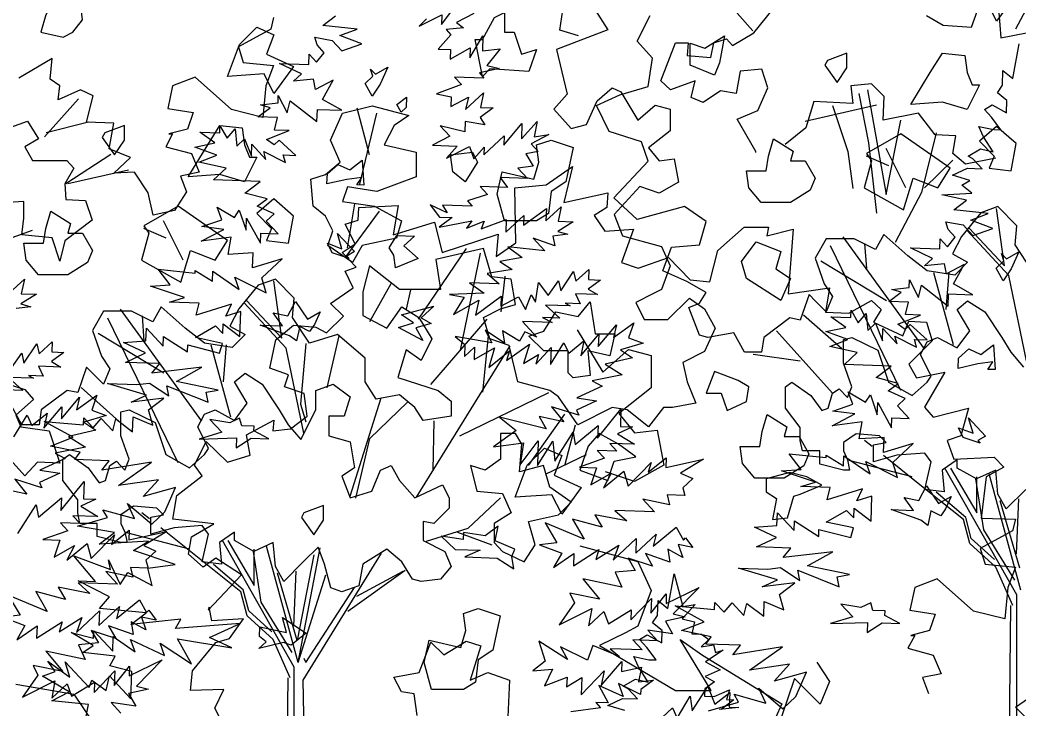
# Model space of a CAD drawing. Header units: inches. Extents: x -11 to 128, y 7 to 56.
# Drawn here: x 53.3418 to 53.8244, y 23.3811 to 23.7142 of the extents above; entities that cross this region are included whole.
import ezdxf

# ---------------------------------------------------------------- set-up
doc = ezdxf.new("R2010")
doc.units = ezdxf.units.IN
doc.header["$MEASUREMENT"] = 0
doc.layers.add('CAY', color=94, linetype='Continuous')
doc.layers.add('CAY-3', color=61, linetype='Continuous')
picture_1 = doc.add_image_def('image1.jpg', size_in_pixel=(1680, 1093))

# ---------------------------------------------------------------- blocks, each defined once
blk = doc.blocks.new('A$C76451831')
at = {"layer": 'CAY'}
for p, q in [((4659.2, 1730), (4666, 1767.4)), ((4666, 1767.4), (4675.2, 1732.1)), ((4648.1, 1722.6), (4648.6, 1738.5)), ((4648.6, 1738.5), (4659.2, 1730)), ((4688.4, 1734.4), (4674.7, 1719)), ((4675.2, 1732.1), (4688.4, 1734.4)), ((4642.8, 1714.7), (4648.1, 1722.6)), ((4653, 1706.2), (4642.8, 1714.7)), ((4674.7, 1719), (4687.7, 1715.8)), ((4687.7, 1715.8), (4685, 1702.8)), ((4628.6, 1696.6), (4636.9, 1701.7)), ((4636.9, 1701.7), (4652.5, 1693)), ((4652.5, 1693), (4653, 1706.2)), ((4685, 1702.8), (4695.4, 1702.4)), ((4695.4, 1702.4), (4703.4, 1696.7)), ((4636.5, 1688.1), (4628.6, 1696.6)), ((4646.4, 1674.6), (4636.5, 1688.1)), ((4703.4, 1696.7), (4694.9, 1688.8)), ((4694.9, 1688.8), (4708.2, 1691.1)), ((4708.2, 1691.1), (4710.6, 1682.8)), ((4627.6, 1667.1), (4622.5, 1678.2)), ((4622.5, 1678.2), (4638.7, 1674.9)), ((4718.8, 1685.3), (4699.8, 1672.8)), ((4710.6, 1682.8), (4718.8, 1685.3)), ((4637.9, 1650.9), (4627.6, 1667.1)), ((4638.7, 1674.9), (4646.4, 1674.6)), ((4699.8, 1672.8), (4715.4, 1664.1)), ((4715.4, 1664.1), (4699.3, 1656.9)), ((4699.3, 1656.9), (4709.5, 1651.1)), ((3957.4, 1648.4), (4019.9, 1637.7)), ((4611, 1646.4), (4624.4, 1654.1)), ((4616.3, 1643.5), (4611, 1646.4)), ((4624.4, 1654.1), (4637.9, 1650.9)), ((4709.5, 1651.1), (4698.8, 1643.4)), ((4019.9, 1637.7), (4040.5, 1607.1)), ((4626.4, 1632.7), (4616.3, 1643.5)), ((4698.8, 1643.4), (4698.5, 1635.7)), ((4698.5, 1635.7), (4708.9, 1635.3)), ((4708.9, 1635.3), (4725.5, 1642.4)), ((4725.5, 1642.4), (4722.4, 1632.1)), ((4594.4, 1625.7), (4610.5, 1633.3)), ((4612.8, 1620.1), (4594.4, 1625.7)), ((4610.5, 1633.3), (4626.4, 1632.7)), ((4730.1, 1631.8), (4716.6, 1621.4)), ((4722.4, 1632.1), (4730.1, 1631.8)), ((4956.7, 1149.9), (4984.6, 1105.9)), ((5142, 1102.7), (5170.5, 1138.5)), ((5404.6, 1138.5), (5407.8, 1097.4)), ((5327.6, 1121.6), (5345.5, 1111.1)), ((5376.1, 1109), (5382.5, 1126.9)), ((5345.5, 1111.1), (5376.1, 1109)), ((4984.6, 1105.9), (4929.6, 1084.7)), ((5118.8, 1089), (5142, 1102.7)), ((5407.8, 1097.4), (5435.2, 1102.7)), ((5057.6, 1092.1), (5071.3, 1092.1)), ((5071.3, 1092.1), (5070.3, 1078.4)), ((5095.6, 1076.3), (5098.8, 1092.1)), ((5098.8, 1092.1), (5112.5, 1096.3)), ((5112.5, 1096.3), (5118.8, 1089)), ((5420.6, 1053.6), (5427.3, 1091)), ((4929.6, 1084.7), (4941, 1036.7)), ((5070.3, 1078.4), (5095.6, 1076.3)), ((5409.5, 1046.3), (5410, 1062.2)), ((5410, 1062.2), (5420.6, 1053.6)), ((4973.2, 1029.6), (4989.3, 1043.4)), ((4989.3, 1043.4), (4998.7, 1039.1)), ((5268.6, 1047.8), (5246.4, 1045.7)), ((5246.4, 1045.7), (5248.5, 1026.7)), ((5282.3, 1034.1), (5268.6, 1047.8)), ((5404.2, 1038.3), (5409.5, 1046.3)), ((4941, 1036.7), (4926.8, 1020.6)), ((4998.7, 1039.1), (5017.2, 1008.8)), ((5281.2, 1008.8), (5282.3, 1034.1)), ((5414.3, 1029.8), (5404.2, 1038.3)), ((4728.3, 971.5), (4715.1, 1021.6)), ((4961.8, 1004.1), (4973.2, 1029.6)), ((5017.2, 1008.8), (5035.7, 1024.9)), ((5035.7, 1024.9), (5051.8, 1020.6)), ((5273.8, 1025), (5197.2, 1007.3)), ((5206.3, 1028.8), (5197.9, 1000.4)), ((5248.5, 1026.7), (5206.3, 1028.8)), ((5390, 1020.2), (5398.3, 1025.4)), ((5398.3, 1025.4), (5413.9, 1016.7)), ((5413.9, 1016.7), (5414.3, 1029.8)), ((4717.8, 939.8), (4736.3, 1016.3)), ((4926.8, 1020.6), (4945.3, 999.7)), ((5051.8, 1020.6), (5051.8, 997.4)), ((5319.2, 1016.2), (5281.2, 1008.8)), ((5337.1, 993), (5319.2, 1016.2)), ((5397.8, 1011.8), (5390, 1020.2)), ((5407.8, 998.3), (5397.8, 1011.8)), ((4945.3, 999.7), (4961.8, 1004.1)), ((5197.9, 1000.4), (5175.7, 982.4)), ((5389, 990.8), (5383.9, 1001.9)), ((5383.9, 1001.9), (5400.1, 998.6)), ((5051.8, 997.4), (5028.6, 978.9)), ((5359.3, 991.9), (5337.1, 993)), ((5356.1, 972.9), (5359.3, 991.9)), ((5399.3, 974.6), (5389, 990.8)), ((5400.1, 998.6), (5407.8, 998.3)), ((5028.6, 978.9), (5040, 965.1)), ((5369.8, 961.3), (5356.1, 972.9)), ((5372.4, 970.1), (5385.8, 977.8)), ((5377.7, 967.2), (5372.4, 970.1)), ((5385.8, 977.8), (5399.3, 974.6)), ((5040, 965.1), (5056.1, 967.1)), ((5056.1, 967.1), (5060.8, 941.9)), ((5355.8, 949.4), (5371.9, 957)), ((5402.5, 967.7), (5369.8, 961.3)), ((5371.9, 957), (5387.7, 956.4)), ((5387.7, 956.4), (5377.7, 967.2)), ((5374.2, 943.7), (5355.8, 949.4)), ((5019.2, 937.2), (4991.7, 907.3)), ((5040, 930.1), (5019.2, 937.2)), ((5060.8, 941.9), (5040, 930.1)), ((5365.8, 938.6), (5374.2, 943.7)), ((5376.4, 930.1), (5365.8, 938.6)), ((5344.2, 928.5), (5376.4, 930.1)), ((5370.7, 922.5), (5344.2, 928.5)), ((4704.6, 871.1), (4712.5, 918.7)), ((5357.2, 912.1), (5370.7, 922.5)), ((4701.9, 860.6), (4738.9, 910.7)), ((4991.7, 907.3), (5000.7, 884.1)), ((5394.2, 908.1), (5357.2, 912.1)), ((5375.4, 901.1), (5394.2, 908.1)), ((2027.8, 857.9), (2006.6, 900.2)), ((4527.8, 857.9), (4506.6, 900.2)), ((5351, 891), (5348.6, 899.3)), ((5348.6, 899.3), (5367.1, 895.9)), ((5367.1, 895.9), (5377.5, 884.7)), ((5399.1, 892.1), (5375.4, 901.1)), ((2009.3, 881.7), (1985.5, 892.2)), ((4509.3, 881.7), (4485.5, 892.2)), ((5000.7, 884.1), (5042.4, 872.7)), ((5350.4, 872.5), (5358.4, 882.6)), ((5358.4, 882.6), (5351, 891)), ((5377.5, 884.7), (5399.1, 892.1)), ((5042.4, 872.7), (5051.8, 851.9)), ((5310.5, 871.2), (5342.1, 870.1)), ((5334.1, 859.9), (5310.5, 871.2)), ((5342.1, 870.1), (5342.5, 880.9)), ((5342.5, 880.9), (5350.4, 872.5)), ((4781, 794.5), (4832.5, 870.4)), ((4850.9, 870.4), (4799.8, 858.6)), ((4826.2, 761), (4847.8, 865.6)), ((4860, 840.1), (4850.9, 870.4)), ((4728.3, 851.9), (4721.2, 824)), ((4760.5, 826.3), (4728.3, 851.9)), ((4799.8, 858.6), (4804.6, 826.3)), ((5051.8, 851.9), (5042.4, 826.3)), ((5325.6, 852), (5334.1, 859.9)), ((5347, 854), (5325.6, 852)), ((5349.4, 843.1), (5347, 854)), ((5368.3, 853.3), (5349.4, 843.1)), ((5356.7, 832.4), (5368.3, 853.3)), ((4880.8, 837.7), (4860, 840.1)), ((4870.1, 802.5), (4874.1, 840.9)), ((2134, 774), (2125.3, 835.7)), ((4608.4, 831), (4587.6, 805.5)), ((4626.9, 837.7), (4608.4, 831)), ((4634, 774), (4625.3, 835.7)), ((4647.3, 816.9), (4626.9, 837.7)), ((4728.6, 791.9), (4751.7, 832.8)), ((4885.5, 810.2), (4880.8, 837.7)), ((5290.3, 826.5), (5309, 828.6)), ((5309, 828.6), (5309.3, 836.7)), ((5309.3, 836.7), (5319, 817.8)), ((5319, 817.8), (5322.2, 830.9)), ((5322.2, 830.9), (5350.9, 808.5)), ((5377.6, 820.8), (5356.7, 832.4)), ((4721.2, 824), (4721.2, 798.4)), ((4804.6, 826.3), (4760.5, 826.3)), ((4768, 805.1), (4772.9, 825.9)), ((5033.3, 821.6), (5014.8, 812.5)), ((5042.4, 826.3), (5033.3, 821.6)), ((5287.1, 813.5), (5300.6, 823.4)), ((5300.6, 823.4), (5290.3, 826.5)), ((5350.9, 808.5), (5351.3, 821.7)), ((5351.3, 821.7), (5377.6, 820.8)), ((2138.7, 763.4), (2093.5, 812.2)), ((2095.8, 814.5), (2134, 774)), ((4504.2, 807.8), (4495.2, 791.7)), ((4529.8, 784.6), (4504.2, 807.8)), ((4638.7, 763.4), (4593.5, 812.2)), ((4595.8, 814.5), (4634, 774)), ((4645.4, 796.4), (4647.3, 816.9)), ((4746.8, 784.6), (4762.9, 807.8)), ((4762.9, 807.8), (4781.4, 796.4)), ((4869.4, 805.5), (4885.5, 810.2)), ((5014.8, 812.5), (5023.9, 794.1)), ((5049.4, 794.1), (5072.6, 816.9)), ((5072.6, 816.9), (5088.7, 805.5)), ((5308.4, 812.7), (5287.1, 813.5)), ((5305.2, 799.3), (5308.4, 812.7)), ((2047.7, 684.5), (1960.2, 805.1)), ((1985.8, 770.9), (1983.8, 797.9)), ((4442.1, 803.1), (4430.3, 782.3)), ((4472, 803.1), (4442.1, 803.1)), ((4547.7, 684.5), (4460.2, 805.1)), ((4495.2, 791.7), (4472, 803.1)), ((4485.8, 770.9), (4483.8, 797.9)), ((4587.6, 805.5), (4578.1, 787)), ((4663.8, 768.5), (4645.4, 796.4)), ((4721.2, 798.4), (4746.8, 784.6)), ((4781.4, 796.4), (4795.5, 773.2)), ((4850.9, 796.4), (4869.4, 805.5)), ((4857.6, 773.2), (4850.9, 796.4)), ((5088.7, 805.5), (5100.1, 784.6)), ((5240.9, 785.6), (5224.9, 797.1)), ((5224.9, 797.1), (5246.2, 796.3)), ((5246.2, 796.3), (5246.5, 804)), ((5246.5, 804), (5254.2, 790.6)), ((5254.2, 790.6), (5262.7, 800.7)), ((5262.7, 800.7), (5264.7, 782.1)), ((5296.7, 789.1), (5321.1, 798.7)), ((5321.1, 798.7), (5305.2, 799.3)), ((2022.3, 639.8), (1946.8, 795.6)), ((4522.3, 639.8), (4446.8, 795.6)), ((4578.1, 787), (4594.3, 777.9)), ((4794.3, 724.1), (4854.9, 794.5)), ((5023.9, 794.1), (5049.4, 794.1)), ((5219.4, 781), (5240.9, 785.6)), ((5264.7, 782.1), (5272.7, 790)), ((5272.7, 790), (5280.2, 771.1)), ((5304.7, 783.4), (5296.7, 789.1)), ((5310.3, 788.7), (5304.7, 783.4)), ((5328.3, 772.2), (5310.3, 788.7)), ((2007, 736.3), (1936.2, 779.1)), ((4430.3, 782.3), (4439.8, 754.7)), ((4507, 736.3), (4436.2, 779.1)), ((4550.6, 768.5), (4529.8, 784.6)), ((4594.3, 777.9), (4580.5, 763.8)), ((4693.7, 777.9), (4663.8, 768.5)), ((4682.7, 720.5), (4695.7, 776.4)), ((4723.6, 752.4), (4693.7, 777.9)), ((4850.1, 715.8), (4856.4, 776.4)), ((4951.7, 782.9), (4979.4, 737.5)), ((5100.1, 784.6), (5088.7, 759.5)), ((5243.1, 772.4), (5219.4, 781)), ((5280.2, 771.1), (5280.7, 784.3)), ((5280.7, 784.3), (5296, 767.8)), ((5296, 767.8), (5293.5, 776.1)), ((5293.5, 776.1), (5317.1, 764.4)), ((2079.1, 689), (2057.9, 766.3)), ((2071.1, 726.8), (2074.5, 766.9)), ((2157.5, 671.8), (2138.7, 763.4)), ((4580.5, 763.8), (4550.6, 768.5)), ((4579.1, 689), (4557.9, 766.3)), ((4571.1, 726.8), (4574.5, 766.9)), ((4657.5, 671.8), (4638.7, 763.4)), ((4659.9, 768.1), (4654, 702.8)), ((4778.7, 602.9), (4879.6, 765.8)), ((4795.5, 773.2), (4783.7, 750)), ((4878.5, 766.1), (4857.6, 773.2)), ((4887.9, 726.8), (4878.5, 766.1)), ((5223.8, 764.9), (5243.1, 772.4)), ((5253, 758.5), (5223.8, 764.9)), ((5314.7, 772.6), (5328.3, 772.2)), ((5317.1, 764.4), (5314.7, 772.6)), ((4439.8, 754.7), (4448.8, 741)), ((4767.6, 761.4), (4758.6, 731.5)), ((4783.7, 750), (4767.6, 761.4)), ((4979.4, 737.5), (5007.1, 761.7)), ((5007.1, 761.7), (5031.3, 755.2)), ((5031.3, 755.2), (5031.3, 720.4)), ((5088.7, 759.5), (5065.6, 747.7)), ((5239.5, 745.8), (5253, 758.5)), ((4423.7, 742.9), (4414.2, 715.4)), ((4430.3, 736.3), (4423.7, 742.9)), ((4723.6, 726.8), (4723.6, 752.4)), ((5065.6, 747.7), (5070.3, 726.8)), ((5289.7, 744), (5239.5, 745.8)), ((5273.4, 731.5), (5289.7, 744)), ((4442.1, 724.5), (4430.3, 736.3)), ((4448.8, 741), (4442.1, 724.5)), ((4758.6, 731.5), (4802.2, 717.8)), ((5297.2, 725.2), (5273.4, 731.5)), ((1958.8, 684.4), (1917.8, 720.8)), ((4458.8, 684.4), (4417.8, 720.8)), ((4735.4, 708.3), (4723.6, 726.8)), ((4922.5, 717.8), (4887.9, 726.8)), ((5070.3, 726.8), (5079.3, 704)), ((5286.5, 717.4), (5297.2, 725.2)), ((4402.8, 717.8), (4374.9, 696.9)), ((4414.2, 715.4), (4402.8, 717.8)), ((4707.6, 603.7), (4740.9, 709.9)), ((4760.5, 713.1), (4735.4, 708.3)), ((4777, 699.3), (4760.5, 713.1)), ((4802.2, 717.8), (4816, 706)), ((4825.4, 669), (4921.3, 715.4)), ((4931.5, 710.7), (4922.5, 717.8)), ((4952.3, 680.8), (4931.5, 710.7)), ((5031.3, 720.4), (4996.5, 692.7)), ((5248.4, 702.9), (5243.4, 716.2)), ((5243.4, 716.2), (5262.1, 705.1)), ((5262.1, 705.1), (5267.3, 713.1)), ((5267.3, 713.1), (5274.7, 691.5)), ((5304.8, 709.1), (5286.5, 717.4)), ((1948.8, 636.8), (1888.7, 704)), ((4354.1, 680.8), (4342.7, 701.7)), ((4654, 702.8), (4659.9, 684)), ((4728.7, 665.9), (4769.2, 705.2)), ((4786.1, 685.5), (4777, 699.3)), ((4816, 706), (4816, 689.9)), ((4989.3, 699.3), (4952.3, 680.8)), ((5005.4, 696.9), (4989.3, 699.3)), ((5044.7, 699.3), (5028.6, 678.5)), ((5054.2, 699.3), (5044.7, 699.3)), ((5079.3, 704), (5054.2, 699.3)), ((5226.8, 695.5), (5248.4, 702.9)), ((5274.7, 691.5), (5275.2, 704.7)), ((5275.2, 704.7), (5290.1, 677.4)), ((5296.4, 701.2), (5304.8, 709.1)), ((5309, 687.6), (5296.4, 701.2)), ((4374.9, 696.9), (4372.6, 680.8)), ((4816, 689.9), (4786.1, 685.5)), ((4899.3, 636.8), (4938.6, 692.2)), ((4996.5, 692.7), (5013.6, 672)), ((5028.6, 678.5), (5005.4, 696.9)), ((5226.3, 679.6), (5250.7, 692.4)), ((5250.7, 692.4), (5226.8, 695.5)), ((5290.1, 677.4), (5290.5, 688.3)), ((5290.5, 688.3), (5309, 687.6)), ((1914.2, 671.4), (1863.5, 678.5)), ((4372.6, 680.8), (4354.1, 680.8)), ((4796.7, 631.7), (4797.9, 685.1)), ((4938.6, 636.8), (4950, 680.8)), ((5258.6, 683.9), (5226.3, 679.6)), ((5255.2, 665.5), (5258.6, 683.9)), ((5013.6, 672), (5037.8, 675)), ((5037.8, 675), (5044.9, 637.2)), ((5282, 667.2), (5255.2, 665.5)), ((5281.5, 650.9), (5282, 667.2)), ((4713.4, 601.8), (4728.7, 665.9)), ((5313.5, 660.7), (5281.5, 650.9)), ((5291.5, 640.2), (5313.5, 660.7)), ((4917.8, 627.7), (4961.8, 648.6)), ((5179.9, 649.5), (5219.6, 645.4)), ((5192.9, 632.7), (5179.9, 649.5)), ((5219.6, 645.4), (5219.7, 648.1)), ((5219.7, 648.1), (5238.4, 636.6)), ((5238.4, 636.6), (5238.7, 647.4)), ((5238.7, 647.4), (5267.1, 627.9)), ((5044.9, 637.2), (5013.6, 619.5)), ((5262.5, 641.2), (5296.4, 624.1)), ((5267.1, 627.9), (5262.5, 641.2)), ((5296.4, 624.1), (5291.5, 640.2)), ((5013.6, 619.5), (4982.4, 630.1)), ((5171.6, 631.2), (5192.9, 632.7)), ((5208.3, 619), (5171.6, 631.2)), ((5192.3, 614.2), (5208.3, 619)), ((5224, 613.1), (5192.3, 614.2)), ((5220.8, 600), (5224, 613.1)), ((4834.4, 569.5), (4869.4, 602.2)), ((5258.8, 611.8), (5220.8, 600)), ((5252.9, 598.9), (5258.8, 611.8)), ((5268.9, 603.8), (5252.9, 598.9)), ((5268, 577.1), (5268.9, 603.8)), ((1991.5, 579.5), (1983.4, 586)), ((4491.5, 579.5), (4483.4, 586)), ((5166.8, 572.4), (5167.3, 586)), ((5167.3, 586), (5185.2, 566.8)), ((5219.9, 576), (5241.7, 588.4)), ((5241.7, 588.4), (5249.5, 580.4)), ((5249.5, 580.4), (5249.9, 590.8)), ((5249.9, 590.8), (5268, 577.1)), ((5142.7, 570.6), (5166.8, 572.4)), ((5166.3, 559.3), (5142.7, 570.6)), ((5185.2, 566.8), (5185.5, 577.2)), ((5185.5, 577.2), (5211.7, 560.4)), ((5249.2, 569.6), (5219.9, 576)), ((2034.5, 546.7), (1966.9, 564.4)), ((2041.2, 539.6), (2003.7, 569.7)), ((4534.5, 546.7), (4466.9, 564.4)), ((4541.2, 539.6), (4503.7, 569.7)), ((4789.6, 555.4), (4834.4, 569.5)), ((4823, 565.2), (4860, 551.4)), ((5144.7, 549.2), (5166.3, 559.3)), ((5211.7, 560.4), (5212, 568.1)), ((5212, 568.1), (5246.1, 559.2)), ((5246.1, 559.2), (5249.2, 569.6)), ((2147.3, 419.7), (2069.9, 556)), ((2075.8, 556.2), (2104.1, 507.8)), ((2151.6, 424.8), (2117.3, 549.9)), ((4647.3, 419.7), (4569.9, 556)), ((4575.8, 556.2), (4604.1, 507.8)), ((4651.6, 424.8), (4617.3, 549.9)), ((5181.8, 547.9), (5144.7, 549.2)), ((2089.9, 500.7), (2041.2, 539.6)), ((2102.9, 544.4), (2111.2, 489.7)), ((2104.1, 507.8), (2104.1, 546.7)), ((4589.9, 500.7), (4541.2, 539.6)), ((4602.9, 544.4), (4611.2, 489.7)), ((4604.1, 507.8), (4604.1, 546.7)), ((4668.2, 540.8), (4650.5, 448.4)), ((4651.6, 424.8), (4675, 548.1)), ((4656.8, 405.9), (4741.3, 542.4)), ((5173.3, 537.8), (5181.8, 547.9)), ((5227, 544), (5173.3, 537.8)), ((5199.7, 528.7), (5227, 544)), ((2092.3, 503.1), (2060.4, 530.2)), ((4592.3, 503.1), (4560.4, 530.2)), ((5157, 525.2), (5170.6, 527)), ((5170.6, 527), (5191.5, 513.1)), ((5244.7, 519.4), (5199.7, 528.7)), ((2150.5, 448.4), (2129.2, 520.8)), ((2146.9, 463.7), (2149.3, 523.1)), ((4650.5, 448.4), (4629.2, 520.8)), ((4646.9, 463.7), (4649.3, 523.1)), ((4651.6, 424.8), (4681.2, 519.2)), ((4705.1, 479.9), (4766.8, 524.3)), ((4714.5, 496), (4764.5, 523.1)), ((5125.3, 526.3), (5157, 525.2)), ((5167.5, 513.9), (5125.3, 526.3)), ((5189.1, 524.1), (5233.8, 506.2)), ((5191.5, 513.1), (5189.1, 524.1)), ((5231.5, 517.1), (5244.7, 519.4)), ((5233.8, 506.2), (5231.5, 517.1)), ((4659.9, 424.8), (4712.2, 505.4)), ((5150.9, 506.4), (5167.5, 513.9)), ((5185.9, 510.6), (5150.9, 506.4)), ((5169.6, 498), (5185.9, 510.6)), ((2096.6, 475.1), (2089.9, 500.7)), ((2098.2, 480.3), (2092.3, 503.1)), ((4596.6, 475.1), (4589.9, 500.7)), ((4598.2, 480.3), (4592.3, 503.1)), ((5174, 481.5), (5169.6, 498)), ((2111.2, 489.7), (2144.6, 435.4)), ((4611.2, 489.7), (4644.6, 435.4)), ((5057.3, 485.6), (5099.7, 481.8)), ((5088.4, 468.6), (5057.3, 485.6)), ((5099.7, 481.8), (5100, 489.5)), ((5100, 489.5), (5110.1, 478.8)), ((5110.1, 478.8), (5118.6, 488.9)), ((5118.6, 488.9), (5131.2, 475.3)), ((5131.2, 475.3), (5134.4, 488.3)), ((5134.4, 488.3), (5152.5, 474.6)), ((5152.5, 474.6), (5153.1, 490.4)), ((5153.1, 490.4), (5174, 481.5)), ((2124.5, 449.6), (2096.6, 475.1)), ((2123.3, 457.8), (2098.2, 480.3)), ((4624.5, 449.6), (4596.6, 475.1)), ((4623.3, 457.8), (4598.2, 480.3)), ((5064.1, 459.1), (5088.4, 468.6)), ((5096, 452.5), (5064.1, 459.1)), ((5090.3, 444.6), (5096, 452.5)), ((2143, 408.3), (2124.5, 449.6)), ((4643, 408.3), (4624.5, 449.6)), ((5062.5, 449.6), (5086.7, 432.5)), ((5127.4, 443.3), (5090.3, 444.6)), ((5119.3, 433.1), (5127.4, 443.3)), ((5172.7, 441.7), (5119.3, 433.1)), ((5137.3, 416.6), (5172.7, 441.7)), ((2147.3, 135.4), (2147.3, 419.7)), ((4647.3, 135.4), (4647.3, 419.7)), ((4657.5, 429.5), (4659.9, 424.8)), ((5180.2, 422.8), (5137.3, 416.6)), ((5163.7, 404.8), (5180.2, 422.8)), ((5198.4, 414.5), (5163.7, 404.8)), ((5187.1, 388.1), (5198.4, 414.5)), ((2138.3, 140.1), (2140.6, 408.3)), ((4638.3, 140.1), (4640.6, 408.3)), ((4661.5, 135.4), (4656.8, 405.9)), ((5120.6, 390.5), (5154.7, 381.1)), ((5125.3, 382.1), (5120.6, 390.5)), ((5154.7, 381.1), (5147.1, 397.2)), ((5147.1, 397.2), (5173, 375)), ((5173, 375), (5187.1, 388.1)), ((5093.2, 372.8), (5125.3, 382.1)), ((5171.9, 380.3), (5154.8, 342.6))]:
    blk.add_line(p, q, dxfattribs=at)
for points in [[(4177, 1612.3), (4171.7, 1622.9), (4181.2, 1642.9), (4145.3, 1641.9), (4147.4, 1663), (4172.8, 1693.5), (4187.5, 1697.8), (4202.3, 1718.9), (4168.5, 1716.7), (4165.4, 1731.5), (4164.3, 1728.3), (4200.2, 1766.3), (4172.8, 1784.2), (4159, 1774.7), (4143.2, 1788.5), (4146.4, 1807.4), (4170.6, 1821.2), (4126.4, 1826.4), (4130.6, 1851.7), (4158, 1872.8), (4149.6, 1884.4), (4162.2, 1909.7), (4185.4, 1887.6), (4209.7, 1895), (4205.5, 1917.1), (4235, 1933), (4233.9, 1921.4), (4252.9, 1923.5), (4270.8, 1937.2), (4267.7, 1961.4), (4246.6, 1968.8), (4250.8, 1981.5), (4230.8, 1988.9), (4237.1, 2019.4), (4256.1, 2035.3), (4280.3, 2033.1), (4291.9, 2026.8), (4309.9, 2044.7), (4296.2, 2058.5), (4320.4, 2075.3), (4312, 2093.3), (4323.6, 2097.5), (4308.8, 2113.3), (4322.5, 2122.8), (4312, 2143.9), (4325.7, 2148.1), (4326.7, 2161.8), (4368.9, 2163.9), (4363.7, 2132.3), (4408, 2146), (4416.4, 2113.3), (4476.5, 2133.3), (4474.4, 2109.1), (4495.5, 2123.9), (4494.4, 2182.9), (4528.2, 2186.1), (4556.7, 2206.1), (4547.2, 2167.1), (4594.6, 2177.6), (4593.6, 2161.8), (4579.9, 2153.4), (4591.5, 2136.5), (4622.1, 2138.6), (4609.4, 2102.8), (4627.3, 2096.4), (4660, 2108), (4683.2, 2083.8), (4704.3, 2081.7), (4712.8, 2115.4), (4741.2, 2140.7), (4767.6, 2140.7), (4765.5, 2131.2), (4794, 2138.6), (4788.7, 2069), (4833, 2075.3), (4828.8, 2049), (4854.1, 2047.9), (4878.3, 2061.6), (4888.9, 2052.1), (4880.5, 2038.4), (4912.1, 2023.7), (4918.4, 2039.5), (4937.4, 2038.4), (4943.7, 2018.4), (4918.4, 1993.1), (4926.9, 1978.3), (4957.4, 1984.6), (4935.3, 1946.7), (4944.8, 1936.1), (4982.8, 1945.6), (4974.3, 1916.1), (4959.6, 1910.8), (4966.9, 1890.8), (5010.2, 1892.9), (5020.7, 1882.3), (5001.7, 1871.8), (4996.5, 1827.5), (5033.4, 1826.4), (5030.2, 1813.8), (4995.4, 1794.8), (5000.7, 1777.9), (5033.4, 1774.7), (5024.9, 1752.6), (5021.8, 1718.9), (4988, 1727.3), (4949, 1762.1), (4924.8, 1752.6), (4919.5, 1728.3), (4946.9, 1724.1), (4940.6, 1706.2), (4920.5, 1700.9), (4924.8, 1700.9), (4917.4, 1687.2), (4944.8, 1679.8), (4953.2, 1659.8), (4933.2, 1655.6), (4939.5, 1638.7)], [(4953.2, 1099.5), (4933.2, 1105.8), (4937.4, 1134.3)], [(5047.1, 1610), (5033.4, 1623.7), (5057.6, 1640.6)], [(1347.4, 1041.4), (1344.2, 1028.7), (1309.4, 1009.8), (1314.7, 992.9), (1347.4, 989.7), (1338.9, 967.6), (1335.8, 933.8), (1302, 942.3), (1263, 977.1), (1238.7, 967.6), (1233.4, 943.3), (1260.9, 939.1), (1254.5, 921.2), (1234.5, 915.9), (1238.7, 915.9), (1231.3, 902.2), (1258.8, 894.8), (1267.2, 874.8), (1247.2, 870.5), (1253.5, 853.7)], [(2163.8, 768.5), (2145.4, 796.4), (2147.3, 816.9), (2126.9, 837.7), (2108.4, 831), (2087.6, 805.5), (2078.1, 787), (2094.3, 777.9), (2080.5, 763.8), (2050.6, 768.5), (2029.8, 784.6), (2004.2, 807.8), (1995.2, 791.7), (1972, 803.1), (1942.1, 803.1), (1930.3, 782.3), (1939.8, 754.7), (1948.8, 741), (1942.1, 724.5), (1930.3, 736.3), (1923.7, 742.9), (1914.2, 715.4), (1902.8, 717.8), (1874.9, 696.9), (1872.6, 680.8), (1854.1, 680.8), (1842.7, 701.7), (1814.8, 696.9), (1805.7, 699.3), (1794.3, 729.2), (1805.7, 733.9), (1812.8, 745.3), (1792, 757.1), (1766.4, 768.5), (1775.5, 794.1), (1805.7, 796.4), (1812.8, 821.6), (1789.6, 837.7), (1738.5, 824), (1713.4, 847.2), (1750.3, 886.5), (1743.2, 907.3), (1708.6, 918.7), (1694.9, 946.6), (1720, 958), (1750.3, 967.1), (1755, 997.4), (1738.5, 1015.9), (1752.7, 1043.4)], [(1144.9, 285.2), (1148.2, 301.4), (1108.5, 305.5), (1127.4, 315.3), (1098.5, 332.2), (1112.3, 337.1), (1104.5, 348.3), (1127.9, 331.1), (1123.1, 347.6), (1148.9, 320), (1151.8, 327.6), (1167.3, 316.6), (1170.6, 332.4), (1193.7, 307.5), (1194.8, 337), (1171, 343.2), (1176.8, 353.5), (1142, 357.4), (1153.2, 365.2), (1129.6, 379.1), (1153.4, 372.9), (1153.7, 381), (1174.2, 359), (1174.8, 374.8), (1198.2, 358.2), (1193.2, 371.5), (1229.8, 354.3), (1225.3, 367.6), (1258.9, 345.2), (1244, 372.4), (1302.2, 362.7), (1278.5, 373.9), (1311.2, 388.7), (1241.7, 383.4), (1247.5, 393.6), (1193.8, 387.8), (1210.1, 400.4), (1160, 404.8), (1170.8, 417.6), (1137, 434.6), (1155.6, 434), (1132.5, 461.5), (1171.9, 447), (1169.5, 457.5), (1182.2, 430.8), (1190.3, 443.7), (1216.6, 429.6), (1211.8, 448.3), (1241.4, 452.3), (1196.6, 467.5), (1212.8, 477.3), (1159.7, 474.2), (1176, 486.8), (1136.3, 493.6), (1168.4, 502.9), (1163.7, 511.2), (1197.8, 501.9), (1190.2, 518), (1216.2, 495.8), (1230.2, 508.9), (1241.6, 535.3), (1206.8, 525.6), (1223.3, 543.6), (1180.5, 537.4), (1215.8, 562.4), (1162.5, 553.9), (1170.5, 564), (1133.4, 565.3), (1139.1, 573.3), (1107.2, 579.8), (1131.5, 589.4), (1100.4, 606.4), (1142.9, 602.6), (1143.1, 610.3), (1153.2, 599.5), (1161.7, 609.7), (1174.4, 596.1), (1177.5, 609.1), (1195.6, 595.3), (1196.2, 611.2), (1217.2, 602.3), (1212.8, 618.8), (1229.1, 631.3), (1194, 627.1), (1210.6, 634.7), (1168.4, 647.1), (1200.1, 646), (1213.8, 647.7), (1234.6, 633.9), (1232.3, 644.8), (1276.9, 627), (1274.6, 637.9), (1287.8, 640.2), (1242.8, 649.4), (1270.1, 664.8), (1216.4, 658.5), (1224.9, 668.7), (1187.8, 670), (1209.5, 680.1), (1185.8, 691.3), (1209.9, 693.2), (1210.4, 706.8), (1228.3, 687.6), (1228.7, 698), (1254.8, 681.2), (1255.1, 688.9), (1289.2, 680), (1292.3, 690.3), (1263.1, 696.8), (1284.8, 709.2), (1292.7, 701.2), (1293, 711.6), (1311.1, 697.8), (1312.1, 724.6), (1296, 719.7), (1301.9, 732.6), (1263.9, 720.8), (1267.1, 733.8), (1235.4, 734.9), (1251.4, 739.8), (1214.7, 752), (1236, 753.5), (1223, 770.3), (1262.8, 766.2), (1262.9, 768.9), (1281.5, 757.4), (1281.9, 768.2), (1310.2, 748.6), (1305.7, 761.9), (1339.5, 744.9), (1334.6, 760.9), (1356.7, 781.5), (1324.6, 771.7), (1325.2, 788), (1298.4, 786.2), (1301.7, 804.7), (1269.4, 800.4), (1293.9, 813.1), (1270, 816.2), (1291.5, 823.6), (1286.5, 837), (1305.2, 825.9), (1310.4, 833.9), (1317.9, 812.3), (1318.3, 825.4), (1333.2, 798.2), (1333.6, 809), (1352.2, 808.4), (1339.5, 822), (1347.9, 829.8), (1329.6, 838.2), (1340.3, 846), (1316.5, 852.2), (1332.8, 864.8), (1282.6, 866.6), (1296.2, 879.2), (1266.9, 885.7), (1286.2, 893.2), (1262.5, 901.7), (1284, 906.4), (1268.1, 917.8), (1289.3, 917.1), (1289.6, 924.8), (1297.3, 911.4), (1305.8, 921.5), (1307.9, 902.9), (1315.9, 910.7), (1323.4, 891.9), (1323.8, 905), (1339.1, 888.6), (1336.7, 896.9), (1360.3, 885.2), (1357.8, 893.4), (1371.4, 892.9), (1353.4, 909.4), (1347.8, 904.2), (1339.8, 909.9), (1364.2, 919.5), (1348.4, 920), (1351.5, 933.5), (1330.3, 934.3), (1343.8, 944.2), (1333.4, 947.3), (1352.1, 949.4), (1352.4, 957.5), (1362.1, 938.6), (1365.3, 951.6), (1394, 929.3), (1394.4, 942.4), (1420.7, 941.5), (1399.8, 953.1), (1411.4, 974), (1392.5, 963.8), (1390.1, 974.8), (1368.8, 972.8), (1377.2, 980.7), (1353.6, 991.9), (1385.3, 990.8), (1385.6, 1001.7), (1393.5, 993.3), (1401.6, 1003.4), (1394.2, 1011.8), (1391.7, 1020.1), (1410.2, 1016.7), (1420.7, 1005.5), (1442.2, 1012.9), (1418.5, 1021.8), (1437.3, 1028.9), (1400.3, 1032.9), (1413.8, 1043.3)], [(1512, 1039.9), (1504.1, 1032), (1528.5, 1044.3), (1528.1, 1033.9), (1547.6, 1060)], [(1563, 1045.8), (1544.1, 1036.1), (1551.6, 1030.3), (1532.9, 1028.3), (1538.2, 1022.7), (1524.5, 1007.3), (1537.6, 1006.8), (1537.3, 996.4), (1559, 1008.8), (1558.6, 997.9), (1572.6, 1021.5), (1572, 1005.6), (1591.1, 1007.7), (1576.9, 989.6), (1590.4, 986.4), (1568.9, 981.7), (1573.7, 976.1), (1542, 977.2), (1549.5, 969.2), (1522.8, 959.3), (1538.6, 956), (1538.2, 945.6), (1557.1, 955.4), (1554, 942.3), (1573.2, 960.2), (1569.9, 944.5), (1583.5, 944), (1569.5, 933.6), (1574.7, 925.7), (1553.5, 929.2), (1553.1, 918.3), (1526.6, 924.7), (1537.1, 913.4), (1518.2, 903.7), (1544.9, 902.7), (1533.5, 890), (1558, 902.3), (1563, 889), (1573.8, 901.7), (1573.5, 893.6), (1595.6, 914.1), (1595.2, 903.7), (1614.6, 927.1), (1614, 910.8), (1631, 929.2), (1627.7, 913), (1643.6, 915.2), (1624.7, 905.4), (1632.1, 897), (1618.9, 894.7), (1626.6, 881.3), (1610.2, 879.2), (1620.7, 867.9), (1591.3, 868.9), (1599.1, 858.2), (1569.6, 859.3), (1577.5, 850.8), (1556, 843.9), (1561.2, 838.3), (1529.1, 839.4), (1534.2, 831), (1515.9, 839.8), (1525.9, 826.3), (1539.5, 825.9), (1525.5, 815.5), (1560.6, 822.4), (1554.9, 814.4), (1573.8, 821.9), (1570.8, 813.9), (1597.8, 823.8), (1597.4, 810.2), (1616.6, 828.2), (1616.2, 817.7), (1640.9, 835.5), (1640.4, 822.3), (1656.8, 837.6), (1653.5, 821.9), (1669.8, 821.3), (1653.1, 811), (1663.9, 807.9), (1648, 805.8), (1649.9, 795.3), (1626.6, 803.8), (1639.3, 790.2), (1599.5, 794.3), (1615, 782.9), (1590.8, 778.7), (1604.1, 770.1), (1577.2, 765.6), (1590, 754.7), (1558.3, 755.8), (1573.8, 744.4), (1536.6, 743), (1552.3, 740.2), (1540.8, 721.6), (1568.1, 736.9), (1564.8, 720.7), (1592.2, 741.1), (1591.9, 730.6), (1610.8, 740.4), (1618.5, 727), (1624.5, 742.7), (1629.2, 734.8), (1632.6, 756), (1643, 742), (1654, 757.9), (1656.3, 747), (1670.2, 767.8), (1672.6, 757.3), (1686.6, 770), (1686.2, 759.1), (1699.3, 758.6), (1685.9, 748.7), (1696.1, 742.9), (1672.1, 743.7), (1677.2, 733.1), (1661.3, 733.7), (1666.6, 730.8), (1639.9, 731.7), (1655.3, 717.6), (1636.8, 718.2), (1647, 712.9), (1615.3, 714), (1630.6, 697.1), (1617.6, 703), (1611.9, 692.8), (1593.7, 703.8), (1595.9, 690.6), (1575.1, 704.5), (1582.3, 691.1), (1542.7, 697.9), (1553.3, 689.4), (1552.8, 676.3), (1563.6, 686.3), (1563.1, 673.2), (1584.9, 685.6), (1579.1, 664.5), (1601.1, 682.3), (1598, 672), (1622.6, 689.7), (1616.4, 668.6), (1632.6, 678.5), (1629.6, 668.1), (1646.1, 686.1), (1645.4, 667.6), (1659.8, 691.1), (1664.9, 680), (1681.2, 693.1), (1677.9, 676.9), (1697.3, 700.2), (1696.8, 687.1), (1716.2, 710.4), (1713, 696.9), (1734.9, 712.5), (1729.3, 696.4), (1745, 690.8), (1720.7, 683.5), (1733.6, 674.9), (1704.3, 668.2), (1722.5, 656.7), (1690.1, 650.1), (1700.8, 644.3), (1673.6, 631.7), (1694.8, 628.7), (1673.2, 618.6), (1675.7, 613), (1646.5, 622.2), (1659.6, 605.9), (1633, 611.8), (1640.7, 598.4), (1590.4, 611), (1608.5, 596.8), (1583.9, 579.1), (1616.2, 583.4), (1612.6, 559.5), (1632.1, 585.5), (1631.2, 558.8), (1648, 585), (1649.9, 563.6), (1669.6, 594.7), (1671.9, 581.4), (1696.6, 601.9), (1696.1, 588.3), (1721.2, 619.6), (1720.6, 601), (1733.7, 600.6), (1717.6, 593), (1735.8, 581.9), (1709.1, 582.8), (1716.9, 574.4), (1695.7, 575.2), (1703.5, 566.7), (1676.5, 557.2), (1695, 556.6), (1688.9, 538.2), (1710.7, 550.6), (1702.4, 535), (1724.3, 552.8), (1728.8, 536.8), (1753.7, 562.3), (1750.6, 551.9), (1769.7, 567.1), (1769.3, 556.7), (1810, 565.7), (1785.4, 550.7), (1798.4, 544.8), (1787.6, 534.8), (1790, 526.5), (1771, 527.2), (1773.4, 516.7), (1744.6, 522.7), (1757.2, 509.1), (1714.7, 510.6), (1727.4, 499.2), (1693.2, 505.9), (1700.9, 492.5), (1669.1, 501.3), (1681.4, 479.5), (1639.5, 497.3), (1652.3, 475.6), (1633.6, 473.5), (1657.4, 464.5), (1648.7, 449), (1670.5, 464.1), (1670, 450.9), (1697.4, 468.6), (1694.3, 457.8), (1718.8, 473.3), (1712.8, 457.1), (1737.7, 480.3), (1737.1, 464.5), (1759.1, 485), (1755.9, 472), (1780.7, 492.4), (1788.3, 478.5), (1790.7, 481.2), (1798.5, 470.5), (1782.7, 473.7), (1787.7, 460), (1771.7, 468.7), (1773.9, 455), (1747.5, 464.1), (1755.2, 450.7), (1728.8, 459.3), (1736.5, 445.9), (1715.1, 443.9), (1722.2, 427.8), (1680, 437), (1698.2, 415), (1666.3, 421.6), (1671.3, 411), (1654.7, 387.5), (1689.7, 404.9), (1686.3, 386.4), (1702.7, 401.7), (1707.7, 388.4), (1732.3, 403.4), (1731.9, 392.6), (1754, 415.8), (1753.4, 400), (1770, 420.7), (1769.7, 410.3), (1805.2, 427.6), (1777.4, 399.1), (1790.4, 396), (1769, 391.3), (1776.7, 377.8), (1750.1, 381.5), (1760.6, 370.2), (1733.8, 371.2), (1743.9, 360.4), (1709.5, 361.6), (1719.6, 353.1), (1691, 365), (1685, 349.3), (1656.1, 363.5), (1663.8, 350.1), (1632.7, 369.7), (1639.7, 348.2), (1626.2, 337.8), (1647.6, 339.7), (1638.8, 321.5), (1663.1, 331), (1662.7, 320.6), (1679, 330.5), (1678.3, 311.9), (1703.2, 337.8), (1700, 322), (1722.2, 348), (1721.8, 337.1), (1743.2, 341.8), (1740, 326.1), (1756.3, 327.8), (1742.4, 317.8), (1742.2, 312.4), (1718.6, 324.1), (1723.6, 310.3), (1697.2, 322.1), (1707.5, 303.2), (1694.3, 303.7), (1699.1, 298), (1667.2, 293.7)], [(1754.6, 277.5), (1776.6, 298.1), (1781.7, 287), (1795.6, 310.5), (1797.8, 294.6), (1814.6, 320.8), (1822.1, 301.9), (1838.4, 314.5), (1837.8, 298.6), (1848.2, 298.3), (1826.8, 296.3)], [(4340.4, 822.3), (4356.8, 837.6), (4353.5, 821.9), (4369.8, 821.3), (4353.1, 811), (4363.9, 807.9), (4348, 805.8)], [(4343, 742), (4354, 757.9), (4356.3, 747), (4370.2, 767.8), (4372.6, 757.3), (4386.6, 770), (4386.2, 759.1), (4399.3, 758.6), (4385.9, 748.7), (4396.1, 742.9), (4372.1, 743.7), (4377.2, 733.1), (4361.3, 733.7), (4366.6, 730.8), (4339.9, 731.7), (4355.3, 717.6), (4336.8, 718.2)], [(4345.4, 667.6), (4359.8, 691.1), (4364.9, 680), (4381.2, 693.1), (4377.9, 676.9), (4397.3, 700.2), (4396.8, 687.1), (4416.2, 710.4), (4413, 696.9), (4434.9, 712.5), (4429.3, 696.4), (4445, 690.8), (4420.7, 683.5), (4433.6, 674.9), (4404.3, 668.2), (4422.5, 656.7), (4390.1, 650.1), (4400.8, 644.3), (4373.6, 631.7), (4394.8, 628.7), (4373.2, 618.6), (4375.7, 613), (4346.5, 622.2), (4359.6, 605.9), (4333, 611.8)], [(4349.9, 563.6), (4369.6, 594.7), (4371.9, 581.4), (4396.6, 601.9), (4396.1, 588.3), (4421.2, 619.6), (4420.6, 601), (4433.7, 600.6), (4417.6, 593), (4435.8, 581.9), (4409.1, 582.8), (4416.9, 574.4), (4395.7, 575.2), (4403.5, 566.7), (4376.5, 557.2), (4395, 556.6), (4388.9, 538.2), (4410.7, 550.6), (4402.4, 535), (4424.3, 552.8), (4428.8, 536.8), (4453.7, 562.3), (4450.6, 551.9), (4469.7, 567.1), (4469.3, 556.7), (4510, 565.7), (4485.4, 550.7), (4498.4, 544.8), (4487.6, 534.8), (4490, 526.5), (4471, 527.2), (4473.4, 516.7), (4444.6, 522.7), (4457.2, 509.1), (4414.7, 510.6), (4427.4, 499.2), (4393.2, 505.9), (4400.9, 492.5), (4369.1, 501.3), (4381.4, 479.5), (4339.5, 497.3), (4352.3, 475.6), (4333.6, 473.5), (4357.4, 464.5), (4348.7, 449), (4370.5, 464.1), (4370, 450.9), (4397.4, 468.6), (4394.3, 457.8), (4418.8, 473.3), (4412.8, 457.1), (4437.7, 480.3), (4437.1, 464.5), (4459.1, 485), (4455.9, 472), (4480.7, 492.4), (4488.3, 478.5), (4490.7, 481.2), (4498.5, 470.5), (4482.7, 473.7), (4487.7, 460), (4471.7, 468.7), (4473.9, 455), (4447.5, 464.1), (4455.2, 450.7), (4428.8, 459.3), (4436.5, 445.9), (4415.1, 443.9), (4422.2, 427.8), (4380, 437), (4398.2, 415), (4366.3, 421.6), (4371.3, 411), (4354.7, 387.5), (4389.7, 404.9), (4386.3, 386.4), (4402.7, 401.7), (4407.7, 388.4), (4432.3, 403.4), (4431.9, 392.6), (4454, 415.8), (4453.4, 400), (4470, 420.7), (4469.7, 410.3), (4505.2, 427.6), (4477.4, 399.1), (4490.4, 396), (4469, 391.3), (4476.7, 377.8), (4450.1, 381.5), (4460.6, 370.2)], [(5101.9, 1211.3), (5112.5, 1152.2), (5124.1, 1123.8), (5140.9, 1104.8)], [(5497.4, 1179.7), (5464.7, 1152.2), (5437.3, 1132.2), (5423.6, 1106.9)], [(5144.1, 974), (5144.1, 975), (5124.1, 1009.8), (5146.2, 1019.3), (5156.8, 1043.6), (5150.4, 1063.6), (5127.2, 1061.5), (5123, 1037.3), (5106.1, 1040.4), (5087.2, 1027.8), (5074.5, 1033.1), (5078.7, 1051), (5052.3, 1041.5), (5041.8, 1051), (5057.6, 1092.1)], [(1253.5, 853.7), (1240.8, 833.6), (1217.6, 828.4), (1212.4, 852.6), (1197.6, 874.8), (1175.4, 873.7), (1193.4, 890.6), (1170.2, 900.1), (1175.4, 927.5), (1145.9, 928.6), (1153.3, 957), (1139.6, 963.4), (1115.3, 952.8), (1117.4, 967.6), (1106.9, 975), (1109, 997.1), (1073.1, 976)], [(1064.7, 923.3), (1082.6, 929.6), (1094.2, 910.6), (1079.5, 902.2), (1087.9, 887.4), (1124.8, 887.4), (1132.2, 879), (1122.7, 862.1), (1123.8, 845.2), (1144.9, 844.2), (1152.2, 823.1), (1122.7, 800.9), (1117.4, 778.8), (1109, 804.1), (1076.3, 807.3), (1078.4, 825.2), (1078.4, 843.1), (1061.5, 842.1)], [(5254.8, 1037.3), (5265.4, 984.5), (5273.8, 908.6)], [(5264.3, 1041.5), (5284.4, 928.6), (5300.2, 1008.8)], [(5226.4, 1024.6), (5243.2, 975), (5248.5, 935)], [(5338.2, 995.1), (5322.3, 930.7), (5293.9, 877)], [(5356.1, 965.6), (5325.5, 936)], [(1137.5, 953.9), (1100.6, 912.7)], [(1484.5, 939.3), (1479.8, 947.6), (1490.5, 955.4), (1490.1, 944.5), (1484.5, 939.3)], [(1148, 928.6), (1102.7, 917)], [(1172.3, 893.7), (1123.8, 862.1)], [(1191.3, 876.9), (1125.9, 862.1)], [(1046.8, 651.2), (1079.5, 640.6), (1089, 630.1), (1070, 613.2), (1075.2, 600.5), (1105.8, 596.3), (1117.4, 561.5), (1093.2, 562.6), (1079.5, 547.8), (1060.5, 568.9)], [(1033.1, 792.5), (1087.9, 812.5)], [(2156.8, 533), (2135.9, 512.1), (2126.9, 528.2), (2124.5, 553.8), (2103.7, 544.4), (2082.9, 556.2), (2082.9, 565.2), (2066.7, 553.8), (2069.1, 530.6), (2048.3, 533), (2054.9, 562.8), (2048.3, 572.3), (2018, 569.9), (1992.8, 562.8), (1992.8, 581.3), (2006.6, 583.7), (1999.5, 590.8), (1974.4, 593.1), (1960.6, 583.7), (1960.6, 574.6), (1964.9, 565.2), (1967.3, 553.8), (1960.6, 553.8), (1935.1, 560.5), (1935.1, 574.6), (1916.6, 574.6), (1914.2, 586), (1914.2, 599.8), (1898.1, 620.6), (1898.1, 643.8), (1905.2, 648.6), (1925.6, 634.4), (1937.4, 618.3), (1944.1, 620.6), (1948.8, 636.8), (1955.9, 641.5), (1964.9, 632), (1969.6, 643.8), (1960.6, 669), (1960.6, 694.6), (1969.6, 696.9), (1997.6, 683.2), (2009, 648.6), (2034.5, 634.4), (2050.6, 648.6), (2054.9, 655.2), (2043.5, 678.5), (2050.6, 692.2), (2062, 696.9), (2082.9, 685.5), (2096.6, 704), (2082.9, 726.8), (2094.3, 736.3), (2112.7, 724.5), (2131.2, 696.9), (2140.6, 680.8), (2154.4, 664.7)]]:
    blk.add_lwpolyline(points, dxfattribs=at)
for points in [[(4784.5, 1915.2), (4800.4, 1915.2), (4810.9, 1896.7), (4805.6, 1883.5), (4784.5, 1870.3), (4752.8, 1870.3), (4739.6, 1886.1), (4737, 1904.6), (4758.1, 1904.6), (4760.8, 1920.5), (4766, 1939), (4787.2, 1925.7)], [(4507.9, 1884.3), (4526.4, 1902.8), (4544.9, 1894.9), (4536.9, 1873.7), (4566, 1860.5), (4544.9, 1831.5), (4534.3, 1852.6), (4494.7, 1850)], [(4267.5, 1833.2), (4264.9, 1827.9), (4278.1, 1809.4), (4288.7, 1825.2), (4288.7, 1841.1)], [(4396.9, 1672), (4402.2, 1695.8), (4436.5, 1687.9), (4441.8, 1706.3), (4439.1, 1724.8), (4455, 1730.1), (4478.7, 1722.2), (4470.8, 1685.2), (4455, 1674.7), (4452.3, 1650.9), (4439.1, 1643), (4404.8, 1643)], [(4419.5, 1116.7), (4416.9, 1137.8), (4398.4, 1124.6), (4385.2, 1132.5), (4380, 1122), (4374.7, 1103.5), (4398.4, 1098.2), (4409, 1103.5)], [(4862.9, 1119.3), (4873.5, 1124.6), (4873.5, 1103.5), (4884.1, 1103.5), (4892, 1079.7), (4907.8, 1085), (4899.9, 1061.2), (4857.7, 1063.9), (4849.7, 1055.9), (4841.8, 1095.6), (4849.7, 1095.6)], [(2088.5, 1090.3), (2106.9, 1108.8), (2125.4, 1100.8), (2117.5, 1079.7), (2146.5, 1066.5), (2125.4, 1037.5), (2114.9, 1058.6), (2075.3, 1055.9)], [(4588.5, 1090.3), (4606.9, 1108.8), (4625.4, 1100.8), (4617.5, 1079.7), (4646.5, 1066.5), (4625.4, 1037.5), (4614.9, 1058.6), (4575.3, 1055.9)], [(1795.5, 989.9), (1795.5, 1013.7), (1811.3, 1008.4), (1832.5, 1021.6), (1827.2, 992.6), (1821.9, 979.4)], [(4709.9, 855.3), (4683.5, 873.8), (4688.8, 889.6), (4680.8, 905.5), (4667.6, 916), (4665, 945.1), (4680.8, 950.3), (4696.7, 963.5), (4686.1, 987.3), (4699.3, 1016.3), (4731, 1024.3), (4770.6, 1013.7), (4754.7, 1003.1), (4744.2, 982), (4778.5, 974.1), (4778.5, 947.7), (4757.4, 939.8), (4736.3, 931.9), (4704.6, 937.1), (4699.3, 921.3), (4733.6, 916), (4762.7, 900.2), (4757.4, 881.7), (4720.4, 873.8)], [(1943.3, 995.2), (1940.7, 989.9), (1953.9, 971.5), (1964.4, 987.3), (1964.4, 1003.1)], [(2054.1, 982), (2067.3, 1003.1), (2091.1, 1000.5), (2093.7, 982), (2099, 968.8), (2106.9, 968.8), (2093.7, 942.4), (2067.3, 950.3), (2033, 947.7)], [(4443.3, 995.2), (4440.7, 989.9), (4453.9, 971.5), (4464.4, 987.3), (4464.4, 1003.1)], [(4554.1, 982), (4567.3, 1003.1), (4591.1, 1000.5), (4593.7, 982), (4599, 968.8), (4606.9, 968.8), (4593.7, 942.4), (4567.3, 950.3), (4533, 947.7)], [(1445.7, 970.1), (1454.1, 978), (1451.7, 985.8), (1456.9, 980.2), (1470.4, 987.9), (1462, 969.6), (1453.4, 956.7)], [(4865.6, 929.2), (4870.9, 953), (4905.2, 945.1), (4910.4, 963.5), (4907.8, 982), (4923.6, 987.3), (4947.4, 979.4), (4939.5, 942.4), (4923.6, 931.9), (4921, 908.1), (4907.8, 900.2), (4873.5, 900.2)], [(4818.1, 953), (4815.4, 971.5), (4839.2, 974.1), (4844.5, 963.5), (4831.3, 942.4)], [(2062.1, 857.9), (2075.3, 879), (2022.5, 916), (1985.5, 894.9), (1990.8, 887), (1982.9, 857.9), (2025.1, 834.2), (2035.7, 868.5)], [(2141.2, 876.4), (2146.5, 905.5), (2125.4, 923.9), (2106.9, 908.1), (2122.8, 892.2), (2117.5, 879)], [(4562.1, 857.9), (4575.3, 879), (4522.5, 916), (4485.5, 894.9), (4490.8, 887), (4482.9, 857.9), (4525.1, 834.2), (4535.7, 868.5)], [(4641.2, 876.4), (4646.5, 905.5), (4625.4, 923.9), (4606.9, 908.1), (4622.8, 892.2), (4617.5, 879)], [(1903.7, 887), (1919.5, 887), (1930.1, 868.5), (1924.8, 855.3), (1903.7, 842.1), (1872, 842.1), (1858.8, 857.9), (1856.2, 876.4), (1877.3, 876.4), (1880, 892.2), (1885.2, 910.7), (1906.4, 897.5)], [(4403.7, 887), (4419.5, 887), (4430.1, 868.5), (4424.8, 855.3), (4403.7, 842.1), (4372, 842.1), (4358.8, 857.9), (4356.2, 876.4), (4377.3, 876.4), (4380, 892.2), (4385.2, 910.7), (4406.4, 897.5)], [(1444.6, 860.9), (1436.9, 861.2), (1442.2, 869.2), (1426.3, 867), (1404.8, 862.3), (1405.2, 873.2), (1416.4, 883.2), (1429.3, 877.3), (1442.8, 887.7)], [(5402.6, 849.4), (5411, 857.2), (5408.6, 865), (5413.8, 859.4), (5427.2, 867.1), (5418.9, 848.8), (5410.3, 835.9)], [(1428.7, 781.7), (1410.3, 787.8), (1405.3, 798.4), (1420.9, 792.4), (1416.1, 808.9), (1434.4, 789.2), (1426.1, 784.5)], [(1476.9, 785.4), (1471.7, 793.3), (1479.9, 806.6), (1498.9, 806), (1487.6, 795.5), (1503, 781.8), (1478.7, 771.8)], [(4915.7, 781.4), (4928.9, 802.5), (4952.7, 797.2), (4965.9, 813), (4971.2, 778.7), (4992.3, 778.7), (4987, 755), (4963.2, 760.2), (4965.9, 733.8), (4947.4, 731.2), (4942.1, 736.5), (4942.1, 760.2), (4915.7, 760.2), (4899.9, 776.1)], [(1856.2, 760.2), (1850.9, 778.7), (1866.8, 799.8), (1893.2, 789.3), (1887.9, 770.8), (1903.7, 760.2), (1893.2, 736.5)], [(5401.5, 740.1), (5393.8, 740.4), (5399.1, 748.4), (5383.1, 746.2), (5361.7, 741.5), (5362, 752.4), (5373.3, 762.4), (5386.2, 756.5), (5399.7, 766.9)], [(1364.6, 698.7), (1332.9, 710.2), (1356.9, 709.4), (1346.9, 723.3), (1362.7, 720.1), (1370.9, 735.6), (1383.8, 716.6), (1397.3, 724.3), (1391.3, 710.9), (1386.1, 703.4), (1375.4, 708.7), (1372.1, 693)], [(4499.5, 590.8), (4474.4, 593.1), (4460.6, 583.7), (4460.6, 574.6), (4464.9, 565.2), (4467.3, 553.8), (4460.6, 553.8), (4435.1, 560.5), (4435.1, 574.6), (4416.6, 574.6), (4414.2, 586), (4414.2, 599.8), (4398.1, 620.6), (4398.1, 643.8), (4405.2, 648.6), (4425.6, 634.4), (4437.4, 618.3), (4444.1, 620.6), (4448.8, 636.8), (4455.9, 641.5), (4464.9, 632), (4469.6, 643.8), (4460.6, 669), (4460.6, 694.6), (4469.6, 696.9), (4497.6, 683.2), (4509, 648.6), (4534.5, 634.4), (4550.6, 648.6), (4554.9, 655.2), (4543.5, 678.5), (4550.6, 692.2), (4562, 696.9), (4582.9, 685.5), (4596.6, 704), (4582.9, 726.8), (4594.3, 736.3), (4612.7, 724.5), (4631.2, 696.9), (4640.6, 680.8), (4654.4, 664.7), (4670.5, 696.9), (4670.5, 717.8), (4689, 724.5), (4707.5, 710.7), (4700.8, 689.9), (4684.3, 689.9), (4684.3, 669), (4707.5, 662.3), (4712.2, 634.4), (4698.4, 625.4), (4707.5, 602.2), (4730.7, 609.2), (4740.1, 632), (4751.5, 636.8), (4760.5, 620.6), (4777, 602.2), (4806.9, 615.9), (4814, 602.2), (4814, 590.8), (4797.5, 574.6), (4786.1, 576.6), (4786.1, 556.2), (4809.3, 544.4), (4816, 528.2), (4804.6, 514.5), (4783.7, 512.1), (4774.7, 514.5), (4762.9, 533), (4746.8, 546.7), (4721.2, 530.6), (4716.9, 507.4), (4698.4, 500.7), (4686.6, 505), (4679.9, 530.6), (4672.9, 549.1), (4656.8, 533), (4635.9, 512.1), (4626.9, 528.2), (4624.5, 553.8), (4603.7, 544.4), (4582.9, 556.2), (4582.9, 565.2), (4566.7, 553.8), (4569.1, 530.6), (4548.3, 533), (4554.9, 562.8), (4548.3, 572.3), (4518, 569.9), (4492.8, 562.8), (4492.8, 581.3), (4506.6, 583.7)], [(1485.1, 721.2), (1519.8, 730.4), (1506.2, 717.8), (1516.9, 712), (1500.4, 707.1), (1508.1, 693.7), (1481.9, 707.7), (1497.9, 712.6)], [(5385.6, 660.9), (5367.2, 667), (5362.2, 677.6), (5377.8, 671.6), (5372.9, 688.1), (5391.3, 668.4), (5383, 663.7)], [(4892.2, 660), (4885.5, 671.4), (4869.4, 671.4), (4869.4, 643.8), (4852.9, 632), (4836.8, 636.8), (4843.9, 609.2), (4871.4, 606.9), (4880.8, 586), (4862.3, 574.6), (4862.3, 553.8), (4871.4, 544.4), (4894.6, 533), (4906.4, 551.4), (4899.3, 576.6), (4931.5, 583.7), (4945.3, 597.4), (4922.5, 613.6), (4915.4, 636.8), (4889.8, 630.1)], [(4975.5, 671.4), (4963.7, 657.6), (4954.7, 632), (4984.6, 620.6), (4991.7, 641.5), (5014.8, 646.2), (4996.4, 660)], [(5321.5, 577.9), (5289.7, 589.5), (5313.7, 588.6), (5303.8, 602.6), (5319.5, 599.3), (5327.8, 614.9), (5340.7, 595.8), (5354.1, 603.5), (5348.2, 590.1), (5343, 582.6), (5332.3, 588), (5329, 572.2)], [(1313.2, 601.7), (1310.8, 609.9), (1300.2, 604.8), (1278.6, 608.3), (1291.7, 594.7), (1267.4, 587.4), (1307.3, 588.7), (1306.9, 577.9), (1323.2, 588.2), (1342.2, 587.5), (1326.2, 596.2), (1326.3, 601.2)], [(1603.8, 461), (1606.8, 469), (1585.8, 477.9), (1589, 493.7), (1575.1, 483.3), (1551.6, 486.8), (1551.4, 479.1), (1527.5, 482.7), (1542.8, 468.5), (1569.5, 467.6), (1553, 460.5), (1587.8, 459.2), (1606, 447.7)], [(5270.1, 480.9), (5267.7, 489.1), (5257.1, 484.1), (5235.4, 487.5), (5248.5, 473.9), (5224.3, 466.6), (5264.2, 467.9), (5263.8, 457.1), (5280, 467.4), (5299.1, 466.7), (5283, 475.4), (5283.2, 480.4)], [(1332, 374.8), (1332.4, 385.2), (1361.2, 379.2), (1356.8, 395.2), (1382.5, 378.5), (1366.1, 365.4), (1358.1, 368.4), (1331.6, 361.7), (1339.5, 369.1)]]:
    blk.add_lwpolyline(points, close=True, dxfattribs=at)
at = {"layer": 'CAY-3'}
for p, q in [((4954.6, 550.5), (5017.1, 533.4)), ((5017.1, 533.4), (5031.3, 502.1)), ((5031.3, 502.1), (5017.1, 463.8)), ((5017.1, 463.8), (5003.6, 456.7)), ((5003.6, 456.7), (4975.9, 443.1)), ((4975.9, 443.1), (5057.6, 394.5)), ((5095.9, 394.5), (5062.5, 449.6)), ((5086.7, 432.5), (5171.9, 380.3)), ((5057.6, 394.5), (5095.9, 394.5)), ((1932.1, 347.2), (1945.6, 326.5)), ((1908, 329.4), (1893.8, 288.2)), ((1917.9, 319.4), (1908, 329.4)), ((1945.6, 326.5), (1935.6, 301.8)), ((1935.6, 301.8), (1917.9, 319.4))]:
    blk.add_line(p, q, dxfattribs=at)
for points in [[(1847.4, 650.5), (1821.8, 660), (1812.8, 636.8), (1828.9, 636.8), (1835.6, 618.3), (1856.4, 627.7), (1858.8, 643.8)], [(1921.3, 546.7), (1902.8, 551.4), (1877.3, 544.4), (1877.3, 530.6), (1888.7, 523.5), (1884.3, 500.7), (1900.5, 502.7), (1907.1, 525.9), (1914.2, 528.2), (1937.4, 537.7)]]:
    blk.add_lwpolyline(points, close=True, dxfattribs=at)
blk.add_lwpolyline([(4779.6, 367.7), (4776.4, 390.9), (4762.7, 393), (4754.3, 408.8), (4781.7, 414.1), (4794.4, 446.8), (4808.1, 433.1), (4832.3, 447.8), (4848.2, 442.6), (4836.6, 405.7), (4855.5, 414.1), (4878.8, 405.7), (4876.6, 358.2)], dxfattribs=at)

msp = doc.modelspace()

# ---------------------------------------------------------------- block references
at = {"layer": 'CAY', "xscale": 0.0004489089019145984, "yscale": 0.0004489089019145984, "zscale": 0.0004489089019145984}
for p in [(52.85948, 23.24794), (51.38809, 23.21295), (51.56325, 22.65309)]:
    msp.add_blockref('A$C76451831', p, dxfattribs=at)

# ---------------------------------------------------------------- pictures from other files: only their frames are drawn
image = msp.add_image(picture_1, insert=(12.49661, 7.37723), size_in_units=(74.4025, 48.40591))
image.dxf.flags = 6

doc.saveas('drawing.dxf')
